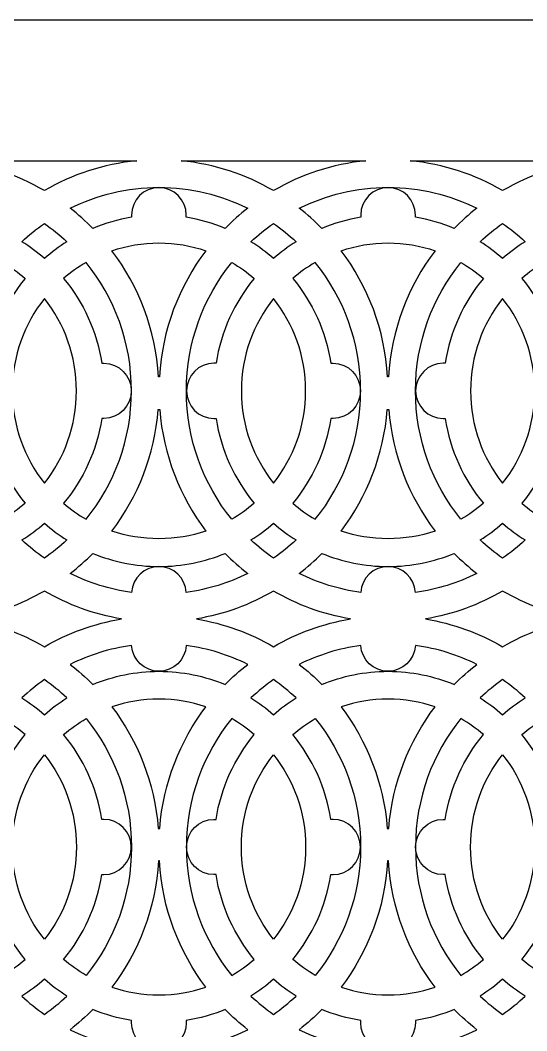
# Model space of a CAD drawing. Header units: millimetres. Extents: x -502 to 498, y -458 to 444.
# Drawn here: x -257 to -40.8, y 12.4 to 443.7 of the extents above; entities that cross this region are included whole.
import ezdxf

# ---------------------------------------------------------------- set-up
doc = ezdxf.new("R2010")
doc.units = ezdxf.units.MM
doc.layers.add('Plan 1', color=7, linetype='Continuous')

msp = doc.modelspace()

# ---------------------------------------------------------------- linework, layer by layer
at = {"layer": 'Plan 1', "color": 17}
for points, knots in [([(-502.22, 443.75), (-502.22, 443.75), (497.78, 443.75), (497.78, 443.75), (497.78, 443.75), (497.78, 443.75), (497.78, -458.47), (497.78, -458.47), (497.78, -458.47), (497.78, -458.47), (-502.22, -458.47), (-502.22, -458.47), (-502.22, -458.47), (-502.22, -458.47), (-502.22, 443.75), (-502.22, 443.75)], [0, 0, 0, 0, 0.2, 0.2, 0.2, 0.2, 0.4, 0.4, 0.4, 0.4, 0.6, 0.6, 0.6, 0.6, 1, 1, 1, 1]), ([(-286.13, 383.75), (-271.86, 382.37), (-258.48, 377.89), (-246.67, 371), (-246.67, 371), (-234.85, 377.89), (-221.48, 382.37), (-207.21, 383.75), (-207.21, 383.75), (-207.21, 383.75), (-286.13, 383.75), (-286.13, 383.75)], [0, 0, 0, 0, 0.25, 0.25, 0.25, 0.25, 0.5, 0.5, 0.5, 0.5, 1, 1, 1, 1]), ([(-188.35, 383.75), (-174.08, 382.37), (-160.7, 377.89), (-148.89, 371), (-148.89, 371), (-137.07, 377.89), (-123.7, 382.37), (-109.43, 383.75), (-109.43, 383.75), (-109.43, 383.75), (-188.35, 383.75), (-188.35, 383.75)], [0, 0, 0, 0, 0.25, 0.25, 0.25, 0.25, 0.5, 0.5, 0.5, 0.5, 1, 1, 1, 1]), ([(-90.57, 383.75), (-76.3, 382.37), (-62.93, 377.89), (-51.11, 371), (-51.11, 371), (-39.3, 377.89), (-25.92, 382.37), (-11.65, 383.75), (-11.65, 383.75), (-11.65, 383.75), (-90.57, 383.75), (-90.57, 383.75)], [0, 0, 0, 0, 0.25, 0.25, 0.25, 0.25, 0.5, 0.5, 0.5, 0.5, 1, 1, 1, 1]), ([(-169.52, 354.9), (-166.51, 357.98), (-163.29, 360.86), (-159.9, 363.51), (-159.9, 363.51), (-171.33, 369.18), (-184.19, 372.36), (-197.78, 372.36), (-197.78, 372.36), (-211.37, 372.36), (-224.22, 369.18), (-235.65, 363.51), (-235.65, 363.51), (-232.26, 360.86), (-229.05, 357.98), (-226.03, 354.91), (-226.03, 354.91), (-220.77, 357.09), (-215.21, 358.69), (-209.43, 359.61), (-209.43, 359.61), (-209.45, 359.91), (-209.46, 360.21), (-209.46, 360.52), (-209.46, 360.52), (-209.46, 367.03), (-204.23, 372.32), (-197.78, 372.32), (-197.78, 372.32), (-191.32, 372.32), (-186.09, 367.03), (-186.09, 360.52), (-186.09, 360.52), (-186.09, 360.21), (-186.1, 359.91), (-186.13, 359.61), (-186.13, 359.61), (-180.34, 358.69), (-174.78, 357.09), (-169.52, 354.9)], [0, 0, 0, 0, 0.090909, 0.090909, 0.090909, 0.090909, 0.181818, 0.181818, 0.181818, 0.181818, 0.272727, 0.272727, 0.272727, 0.272727, 0.363636, 0.363636, 0.363636, 0.363636, 0.454545, 0.454545, 0.454545, 0.454545, 0.545455, 0.545455, 0.545455, 0.545455, 0.636364, 0.636364, 0.636364, 0.636364, 0.727273, 0.727273, 0.727273, 0.727273, 0.818182, 0.818182, 0.818182, 0.818182, 1, 1, 1, 1]), ([(-71.74, 354.9), (-68.73, 357.98), (-65.52, 360.86), (-62.13, 363.51), (-62.13, 363.51), (-73.56, 369.18), (-86.41, 372.36), (-100, 372.36), (-100, 372.36), (-113.59, 372.36), (-126.44, 369.18), (-137.87, 363.51), (-137.87, 363.51), (-134.48, 360.86), (-131.27, 357.98), (-128.26, 354.91), (-128.26, 354.91), (-123, 357.09), (-117.43, 358.69), (-111.65, 359.61), (-111.65, 359.61), (-111.67, 359.91), (-111.68, 360.21), (-111.68, 360.52), (-111.68, 360.52), (-111.68, 367.03), (-106.45, 372.32), (-100, 372.32), (-100, 372.32), (-93.55, 372.32), (-88.31, 367.03), (-88.31, 360.52), (-88.31, 360.52), (-88.31, 360.21), (-88.33, 359.91), (-88.35, 359.61), (-88.35, 359.61), (-82.56, 358.69), (-77, 357.09), (-71.74, 354.9)], [0, 0, 0, 0, 0.090909, 0.090909, 0.090909, 0.090909, 0.181818, 0.181818, 0.181818, 0.181818, 0.272727, 0.272727, 0.272727, 0.272727, 0.363636, 0.363636, 0.363636, 0.363636, 0.454545, 0.454545, 0.454545, 0.454545, 0.545455, 0.545455, 0.545455, 0.545455, 0.636364, 0.636364, 0.636364, 0.636364, 0.727273, 0.727273, 0.727273, 0.727273, 0.818182, 0.818182, 0.818182, 0.818182, 1, 1, 1, 1]), ([(-246.67, 356.99), (-250.05, 354.62), (-253.27, 352.02), (-256.28, 349.2), (-256.28, 349.2), (-252.88, 347.06), (-249.67, 344.65), (-246.67, 342), (-246.67, 342), (-243.67, 344.65), (-240.45, 347.06), (-237.06, 349.2), (-237.06, 349.2), (-240.07, 352.02), (-243.28, 354.62), (-246.67, 356.99)], [0, 0, 0, 0, 0.2, 0.2, 0.2, 0.2, 0.4, 0.4, 0.4, 0.4, 0.6, 0.6, 0.6, 0.6, 1, 1, 1, 1]), ([(-148.89, 356.99), (-152.28, 354.62), (-155.49, 352.02), (-158.5, 349.2), (-158.5, 349.2), (-155.1, 347.06), (-151.89, 344.65), (-148.89, 342), (-148.89, 342), (-145.89, 344.65), (-142.67, 347.06), (-139.28, 349.2), (-139.28, 349.2), (-142.29, 352.02), (-145.5, 354.62), (-148.89, 356.99)], [0, 0, 0, 0, 0.2, 0.2, 0.2, 0.2, 0.4, 0.4, 0.4, 0.4, 0.6, 0.6, 0.6, 0.6, 1, 1, 1, 1]), ([(-51.11, 356.99), (-54.5, 354.62), (-57.71, 352.02), (-60.72, 349.2), (-60.72, 349.2), (-57.32, 347.06), (-54.11, 344.65), (-51.11, 342), (-51.11, 342), (-48.11, 344.65), (-44.9, 347.06), (-41.5, 349.2), (-41.5, 349.2), (-44.51, 352.02), (-47.72, 354.62), (-51.11, 356.99)], [0, 0, 0, 0, 0.2, 0.2, 0.2, 0.2, 0.4, 0.4, 0.4, 0.4, 0.6, 0.6, 0.6, 0.6, 1, 1, 1, 1]), ([(-197.6, 291.51), (-196.4, 311.7), (-189.19, 330.26), (-177.74, 345.38), (-177.74, 345.38), (-184.03, 347.52), (-190.77, 348.68), (-197.78, 348.68), (-197.78, 348.68), (-204.79, 348.68), (-211.53, 347.52), (-217.82, 345.38), (-217.82, 345.38), (-206.37, 330.26), (-199.15, 311.7), (-197.95, 291.51), (-197.95, 291.51), (-197.95, 291.51), (-197.6, 291.51), (-197.6, 291.51)], [0, 0, 0, 0, 0.166667, 0.166667, 0.166667, 0.166667, 0.333333, 0.333333, 0.333333, 0.333333, 0.5, 0.5, 0.5, 0.5, 0.666667, 0.666667, 0.666667, 0.666667, 1, 1, 1, 1]), ([(-99.82, 291.51), (-98.63, 311.7), (-91.41, 330.26), (-79.96, 345.38), (-79.96, 345.38), (-86.25, 347.52), (-92.99, 348.68), (-100, 348.68), (-100, 348.68), (-107.01, 348.68), (-113.75, 347.52), (-120.04, 345.38), (-120.04, 345.38), (-108.59, 330.26), (-101.37, 311.7), (-100.18, 291.51), (-100.18, 291.51), (-100.18, 291.51), (-99.82, 291.51), (-99.82, 291.51)], [0, 0, 0, 0, 0.166667, 0.166667, 0.166667, 0.166667, 0.333333, 0.333333, 0.333333, 0.333333, 0.5, 0.5, 0.5, 0.5, 0.666667, 0.666667, 0.666667, 0.666667, 1, 1, 1, 1]), ([(-264.49, 340.36), (-276.57, 325.42), (-283.82, 306.33), (-283.82, 285.54), (-283.82, 285.54), (-283.82, 264.75), (-276.57, 245.67), (-264.49, 230.72), (-264.49, 230.72), (-261.07, 232.7), (-257.85, 235), (-254.88, 237.57), (-254.88, 237.57), (-263.26, 247.72), (-269.05, 260.14), (-271.18, 273.79), (-271.18, 273.79), (-271.48, 273.76), (-271.78, 273.75), (-272.09, 273.75), (-272.09, 273.75), (-278.54, 273.75), (-283.77, 279.03), (-283.77, 285.54), (-283.77, 285.54), (-283.77, 292.05), (-278.54, 297.33), (-272.09, 297.33), (-272.09, 297.33), (-271.78, 297.33), (-271.48, 297.32), (-271.18, 297.3), (-271.18, 297.3), (-269.05, 310.94), (-263.27, 323.37), (-254.88, 333.52), (-254.88, 333.52), (-257.85, 336.09), (-261.07, 338.39), (-264.49, 340.36)], [0, 0, 0, 0, 0.090909, 0.090909, 0.090909, 0.090909, 0.181818, 0.181818, 0.181818, 0.181818, 0.272727, 0.272727, 0.272727, 0.272727, 0.363636, 0.363636, 0.363636, 0.363636, 0.454545, 0.454545, 0.454545, 0.454545, 0.545455, 0.545455, 0.545455, 0.545455, 0.636364, 0.636364, 0.636364, 0.636364, 0.727273, 0.727273, 0.727273, 0.727273, 0.818182, 0.818182, 0.818182, 0.818182, 1, 1, 1, 1]), ([(-228.84, 230.72), (-232.26, 232.7), (-235.48, 235), (-238.46, 237.57), (-238.46, 237.57), (-230.07, 247.72), (-224.29, 260.14), (-222.16, 273.79), (-222.16, 273.79), (-221.86, 273.76), (-221.55, 273.75), (-221.24, 273.75), (-221.24, 273.75), (-214.79, 273.75), (-209.56, 279.03), (-209.56, 285.54), (-209.56, 285.54), (-209.56, 292.05), (-214.79, 297.33), (-221.24, 297.33), (-221.24, 297.33), (-221.55, 297.33), (-221.86, 297.32), (-222.16, 297.3), (-222.16, 297.3), (-224.29, 310.94), (-230.07, 323.37), (-238.46, 333.52), (-238.46, 333.52), (-235.48, 336.09), (-232.26, 338.39), (-228.84, 340.36), (-228.84, 340.36), (-216.76, 325.42), (-209.51, 306.33), (-209.51, 285.54), (-209.51, 285.54), (-209.51, 264.75), (-216.76, 245.67), (-228.84, 230.72)], [0, 0, 0, 0, 0.090909, 0.090909, 0.090909, 0.090909, 0.181818, 0.181818, 0.181818, 0.181818, 0.272727, 0.272727, 0.272727, 0.272727, 0.363636, 0.363636, 0.363636, 0.363636, 0.454545, 0.454545, 0.454545, 0.454545, 0.545455, 0.545455, 0.545455, 0.545455, 0.636364, 0.636364, 0.636364, 0.636364, 0.727273, 0.727273, 0.727273, 0.727273, 0.818182, 0.818182, 0.818182, 0.818182, 1, 1, 1, 1]), ([(-166.71, 340.36), (-178.8, 325.42), (-186.04, 306.33), (-186.04, 285.54), (-186.04, 285.54), (-186.04, 264.75), (-178.8, 245.67), (-166.71, 230.72), (-166.71, 230.72), (-163.29, 232.7), (-160.08, 235), (-157.1, 237.57), (-157.1, 237.57), (-165.49, 247.72), (-171.27, 260.14), (-173.4, 273.79), (-173.4, 273.79), (-173.7, 273.76), (-174, 273.75), (-174.31, 273.75), (-174.31, 273.75), (-180.76, 273.75), (-186, 279.03), (-186, 285.54), (-186, 285.54), (-186, 292.05), (-180.76, 297.33), (-174.31, 297.33), (-174.31, 297.33), (-174, 297.33), (-173.7, 297.32), (-173.4, 297.3), (-173.4, 297.3), (-171.27, 310.94), (-165.49, 323.37), (-157.1, 333.52), (-157.1, 333.52), (-160.08, 336.09), (-163.29, 338.39), (-166.71, 340.36)], [0, 0, 0, 0, 0.090909, 0.090909, 0.090909, 0.090909, 0.181818, 0.181818, 0.181818, 0.181818, 0.272727, 0.272727, 0.272727, 0.272727, 0.363636, 0.363636, 0.363636, 0.363636, 0.454545, 0.454545, 0.454545, 0.454545, 0.545455, 0.545455, 0.545455, 0.545455, 0.636364, 0.636364, 0.636364, 0.636364, 0.727273, 0.727273, 0.727273, 0.727273, 0.818182, 0.818182, 0.818182, 0.818182, 1, 1, 1, 1]), ([(-131.07, 230.72), (-134.49, 232.7), (-137.7, 235), (-140.68, 237.57), (-140.68, 237.57), (-132.29, 247.72), (-126.51, 260.14), (-124.38, 273.79), (-124.38, 273.79), (-124.08, 273.76), (-123.77, 273.75), (-123.47, 273.75), (-123.47, 273.75), (-117.01, 273.75), (-111.78, 279.03), (-111.78, 285.54), (-111.78, 285.54), (-111.78, 292.05), (-117.01, 297.33), (-123.47, 297.33), (-123.47, 297.33), (-123.77, 297.33), (-124.08, 297.32), (-124.38, 297.3), (-124.38, 297.3), (-126.51, 310.94), (-132.29, 323.37), (-140.68, 333.52), (-140.68, 333.52), (-137.7, 336.09), (-134.48, 338.39), (-131.06, 340.36), (-131.06, 340.36), (-118.98, 325.42), (-111.73, 306.33), (-111.73, 285.54), (-111.73, 285.54), (-111.73, 264.75), (-118.98, 245.67), (-131.07, 230.72)], [0, 0, 0, 0, 0.090909, 0.090909, 0.090909, 0.090909, 0.181818, 0.181818, 0.181818, 0.181818, 0.272727, 0.272727, 0.272727, 0.272727, 0.363636, 0.363636, 0.363636, 0.363636, 0.454545, 0.454545, 0.454545, 0.454545, 0.545455, 0.545455, 0.545455, 0.545455, 0.636364, 0.636364, 0.636364, 0.636364, 0.727273, 0.727273, 0.727273, 0.727273, 0.818182, 0.818182, 0.818182, 0.818182, 1, 1, 1, 1]), ([(-68.94, 340.36), (-81.02, 325.42), (-88.27, 306.33), (-88.27, 285.54), (-88.27, 285.54), (-88.27, 264.75), (-81.02, 245.67), (-68.93, 230.72), (-68.93, 230.72), (-65.51, 232.7), (-62.3, 235), (-59.32, 237.57), (-59.32, 237.57), (-67.71, 247.72), (-73.49, 260.14), (-75.62, 273.79), (-75.62, 273.79), (-75.92, 273.76), (-76.23, 273.75), (-76.53, 273.75), (-76.53, 273.75), (-82.98, 273.75), (-88.22, 279.03), (-88.22, 285.54), (-88.22, 285.54), (-88.22, 292.05), (-82.98, 297.33), (-76.53, 297.33), (-76.53, 297.33), (-76.23, 297.33), (-75.92, 297.32), (-75.62, 297.3), (-75.62, 297.3), (-73.49, 310.94), (-67.71, 323.37), (-59.32, 333.52), (-59.32, 333.52), (-62.3, 336.09), (-65.51, 338.39), (-68.94, 340.36)], [0, 0, 0, 0, 0.090909, 0.090909, 0.090909, 0.090909, 0.181818, 0.181818, 0.181818, 0.181818, 0.272727, 0.272727, 0.272727, 0.272727, 0.363636, 0.363636, 0.363636, 0.363636, 0.454545, 0.454545, 0.454545, 0.454545, 0.545455, 0.545455, 0.545455, 0.545455, 0.636364, 0.636364, 0.636364, 0.636364, 0.727273, 0.727273, 0.727273, 0.727273, 0.818182, 0.818182, 0.818182, 0.818182, 1, 1, 1, 1]), ([(-33.29, 230.72), (-36.71, 232.7), (-39.92, 235), (-42.9, 237.57), (-42.9, 237.57), (-34.51, 247.72), (-28.73, 260.14), (-26.6, 273.79), (-26.6, 273.79), (-26.3, 273.76), (-26, 273.75), (-25.69, 273.75), (-25.69, 273.75), (-19.24, 273.75), (-14, 279.03), (-14, 285.54), (-14, 285.54), (-14, 292.05), (-19.24, 297.33), (-25.69, 297.33), (-25.69, 297.33), (-26, 297.33), (-26.3, 297.32), (-26.6, 297.3), (-26.6, 297.3), (-28.73, 310.94), (-34.51, 323.37), (-42.9, 333.52), (-42.9, 333.52), (-39.92, 336.09), (-36.71, 338.39), (-33.29, 340.36), (-33.29, 340.36), (-21.2, 325.42), (-13.95, 306.33), (-13.95, 285.54), (-13.95, 285.54), (-13.95, 264.75), (-21.2, 245.67), (-33.29, 230.72)], [0, 0, 0, 0, 0.090909, 0.090909, 0.090909, 0.090909, 0.181818, 0.181818, 0.181818, 0.181818, 0.272727, 0.272727, 0.272727, 0.272727, 0.363636, 0.363636, 0.363636, 0.363636, 0.454545, 0.454545, 0.454545, 0.454545, 0.545455, 0.545455, 0.545455, 0.545455, 0.636364, 0.636364, 0.636364, 0.636364, 0.727273, 0.727273, 0.727273, 0.727273, 0.818182, 0.818182, 0.818182, 0.818182, 1, 1, 1, 1]), ([(-246.67, 246.14), (-255.23, 256.94), (-260.35, 270.64), (-260.35, 285.54), (-260.35, 285.54), (-260.35, 300.45), (-255.23, 314.15), (-246.67, 324.95), (-246.67, 324.95), (-238.1, 314.15), (-232.98, 300.45), (-232.98, 285.54), (-232.98, 285.54), (-232.98, 270.64), (-238.1, 256.94), (-246.67, 246.14)], [0, 0, 0, 0, 0.2, 0.2, 0.2, 0.2, 0.4, 0.4, 0.4, 0.4, 0.6, 0.6, 0.6, 0.6, 1, 1, 1, 1]), ([(-148.89, 246.14), (-157.45, 256.94), (-162.58, 270.64), (-162.58, 285.54), (-162.58, 285.54), (-162.58, 300.45), (-157.45, 314.15), (-148.89, 324.95), (-148.89, 324.95), (-140.32, 314.15), (-135.2, 300.45), (-135.2, 285.54), (-135.2, 285.54), (-135.2, 270.64), (-140.32, 256.94), (-148.89, 246.14)], [0, 0, 0, 0, 0.2, 0.2, 0.2, 0.2, 0.4, 0.4, 0.4, 0.4, 0.6, 0.6, 0.6, 0.6, 1, 1, 1, 1]), ([(-51.11, 246.14), (-59.68, 256.94), (-64.8, 270.64), (-64.8, 285.54), (-64.8, 285.54), (-64.8, 300.45), (-59.68, 314.15), (-51.11, 324.95), (-51.11, 324.95), (-42.55, 314.15), (-37.42, 300.45), (-37.42, 285.54), (-37.42, 285.54), (-37.42, 270.64), (-42.55, 256.94), (-51.11, 246.14)], [0, 0, 0, 0, 0.2, 0.2, 0.2, 0.2, 0.4, 0.4, 0.4, 0.4, 0.6, 0.6, 0.6, 0.6, 1, 1, 1, 1]), ([(-177.74, 225.71), (-188.81, 240.33), (-195.93, 258.17), (-197.46, 277.59), (-197.46, 277.59), (-197.46, 277.59), (-198.09, 277.59), (-198.09, 277.59), (-198.09, 277.59), (-199.63, 258.17), (-206.74, 240.33), (-217.82, 225.71), (-217.82, 225.71), (-211.53, 223.56), (-204.79, 222.4), (-197.78, 222.4), (-197.78, 222.4), (-190.77, 222.4), (-184.03, 223.56), (-177.74, 225.71)], [0, 0, 0, 0, 0.166667, 0.166667, 0.166667, 0.166667, 0.333333, 0.333333, 0.333333, 0.333333, 0.5, 0.5, 0.5, 0.5, 0.666667, 0.666667, 0.666667, 0.666667, 1, 1, 1, 1]), ([(-79.96, 225.71), (-91.03, 240.33), (-98.15, 258.17), (-99.68, 277.59), (-99.68, 277.59), (-99.68, 277.59), (-100.31, 277.59), (-100.31, 277.59), (-100.31, 277.59), (-101.85, 258.17), (-108.97, 240.33), (-120.04, 225.71), (-120.04, 225.71), (-113.75, 223.56), (-107.01, 222.4), (-100, 222.4), (-100, 222.4), (-92.99, 222.4), (-86.25, 223.56), (-79.96, 225.71)], [0, 0, 0, 0, 0.166667, 0.166667, 0.166667, 0.166667, 0.333333, 0.333333, 0.333333, 0.333333, 0.5, 0.5, 0.5, 0.5, 0.666667, 0.666667, 0.666667, 0.666667, 1, 1, 1, 1]), ([(-256.27, 221.89), (-253.26, 219.07), (-250.05, 216.47), (-246.67, 214.1), (-246.67, 214.1), (-243.28, 216.47), (-240.07, 219.07), (-237.06, 221.89), (-237.06, 221.89), (-240.46, 224.03), (-243.67, 226.44), (-246.67, 229.08), (-246.67, 229.08), (-249.67, 226.44), (-252.88, 224.03), (-256.27, 221.89)], [0, 0, 0, 0, 0.2, 0.2, 0.2, 0.2, 0.4, 0.4, 0.4, 0.4, 0.6, 0.6, 0.6, 0.6, 1, 1, 1, 1]), ([(-158.5, 221.89), (-155.49, 219.07), (-152.28, 216.47), (-148.89, 214.1), (-148.89, 214.1), (-145.5, 216.47), (-142.29, 219.07), (-139.28, 221.89), (-139.28, 221.89), (-142.68, 224.03), (-145.89, 226.44), (-148.89, 229.08), (-148.89, 229.08), (-151.89, 226.44), (-155.1, 224.03), (-158.5, 221.89)], [0, 0, 0, 0, 0.2, 0.2, 0.2, 0.2, 0.4, 0.4, 0.4, 0.4, 0.6, 0.6, 0.6, 0.6, 1, 1, 1, 1]), ([(-60.72, 221.89), (-57.71, 219.07), (-54.5, 216.47), (-51.11, 214.1), (-51.11, 214.1), (-47.72, 216.47), (-44.51, 219.07), (-41.5, 221.89), (-41.5, 221.89), (-44.9, 224.03), (-48.11, 226.44), (-51.11, 229.08), (-51.11, 229.08), (-54.11, 226.44), (-57.32, 224.03), (-60.72, 221.89)], [0, 0, 0, 0, 0.2, 0.2, 0.2, 0.2, 0.4, 0.4, 0.4, 0.4, 0.6, 0.6, 0.6, 0.6, 1, 1, 1, 1]), ([(-159.91, 207.58), (-163.29, 210.23), (-166.51, 213.11), (-169.52, 216.18), (-169.52, 216.18), (-178.23, 212.56), (-187.77, 210.56), (-197.78, 210.56), (-197.78, 210.56), (-207.78, 210.56), (-217.32, 212.56), (-226.04, 216.18), (-226.04, 216.18), (-229.05, 213.1), (-232.26, 210.23), (-235.65, 207.58), (-235.65, 207.58), (-227.55, 203.56), (-218.73, 200.79), (-209.44, 199.52), (-209.44, 199.52), (-209.03, 205.66), (-203.96, 210.51), (-197.78, 210.51), (-197.78, 210.51), (-191.59, 210.51), (-186.53, 205.66), (-186.12, 199.52), (-186.12, 199.52), (-176.83, 200.79), (-168.01, 203.56), (-159.91, 207.58)], [0, 0, 0, 0, 0.111111, 0.111111, 0.111111, 0.111111, 0.222222, 0.222222, 0.222222, 0.222222, 0.333333, 0.333333, 0.333333, 0.333333, 0.444444, 0.444444, 0.444444, 0.444444, 0.555556, 0.555556, 0.555556, 0.555556, 0.666667, 0.666667, 0.666667, 0.666667, 0.777778, 0.777778, 0.777778, 0.777778, 1, 1, 1, 1]), ([(-62.13, 207.58), (-65.52, 210.23), (-68.73, 213.11), (-71.74, 216.18), (-71.74, 216.18), (-80.45, 212.56), (-89.99, 210.56), (-100, 210.56), (-100, 210.56), (-110, 210.56), (-119.55, 212.56), (-128.26, 216.18), (-128.26, 216.18), (-131.27, 213.1), (-134.48, 210.23), (-137.87, 207.58), (-137.87, 207.58), (-129.77, 203.56), (-120.95, 200.79), (-111.66, 199.52), (-111.66, 199.52), (-111.25, 205.66), (-106.19, 210.51), (-100, 210.51), (-100, 210.51), (-93.81, 210.51), (-88.75, 205.66), (-88.34, 199.52), (-88.34, 199.52), (-79.05, 200.79), (-70.23, 203.56), (-62.13, 207.58)], [0, 0, 0, 0, 0.111111, 0.111111, 0.111111, 0.111111, 0.222222, 0.222222, 0.222222, 0.222222, 0.333333, 0.333333, 0.333333, 0.333333, 0.444444, 0.444444, 0.444444, 0.444444, 0.555556, 0.555556, 0.555556, 0.555556, 0.666667, 0.666667, 0.666667, 0.666667, 0.777778, 0.777778, 0.777778, 0.777778, 1, 1, 1, 1]), ([(-213.74, 188.19), (-225.57, 186.23), (-236.67, 182.13), (-246.67, 176.3), (-246.67, 176.3), (-256.66, 182.13), (-267.77, 186.23), (-279.59, 188.19), (-279.59, 188.19), (-267.77, 190.15), (-256.66, 194.25), (-246.67, 200.09), (-246.67, 200.09), (-236.67, 194.25), (-225.57, 190.15), (-213.74, 188.19)], [0, 0, 0, 0, 0.2, 0.2, 0.2, 0.2, 0.4, 0.4, 0.4, 0.4, 0.6, 0.6, 0.6, 0.6, 1, 1, 1, 1]), ([(-115.97, 188.19), (-127.79, 186.23), (-138.9, 182.13), (-148.89, 176.3), (-148.89, 176.3), (-158.88, 182.13), (-169.99, 186.23), (-181.81, 188.19), (-181.81, 188.19), (-169.99, 190.15), (-158.88, 194.25), (-148.89, 200.09), (-148.89, 200.09), (-138.9, 194.25), (-127.79, 190.15), (-115.97, 188.19)], [0, 0, 0, 0, 0.2, 0.2, 0.2, 0.2, 0.4, 0.4, 0.4, 0.4, 0.6, 0.6, 0.6, 0.6, 1, 1, 1, 1]), ([(-18.19, 188.19), (-30.01, 186.23), (-41.12, 182.13), (-51.11, 176.3), (-51.11, 176.3), (-61.1, 182.13), (-72.21, 186.23), (-84.03, 188.19), (-84.03, 188.19), (-72.21, 190.15), (-61.1, 194.25), (-51.11, 200.09), (-51.11, 200.09), (-41.12, 194.25), (-30.01, 190.15), (-18.19, 188.19)], [0, 0, 0, 0, 0.2, 0.2, 0.2, 0.2, 0.4, 0.4, 0.4, 0.4, 0.6, 0.6, 0.6, 0.6, 1, 1, 1, 1]), ([(-159.91, 168.81), (-163.29, 166.16), (-166.51, 163.28), (-169.52, 160.21), (-169.52, 160.21), (-178.23, 163.83), (-187.77, 165.83), (-197.78, 165.83), (-197.78, 165.83), (-207.78, 165.83), (-217.32, 163.83), (-226.04, 160.21), (-226.04, 160.21), (-229.05, 163.28), (-232.26, 166.16), (-235.65, 168.81), (-235.65, 168.81), (-227.55, 172.83), (-218.73, 175.6), (-209.44, 176.87), (-209.44, 176.87), (-209.03, 170.73), (-203.96, 165.87), (-197.78, 165.87), (-197.78, 165.87), (-191.59, 165.87), (-186.53, 170.73), (-186.12, 176.87), (-186.12, 176.87), (-176.83, 175.6), (-168.01, 172.83), (-159.91, 168.81)], [0, 0, 0, 0, 0.111111, 0.111111, 0.111111, 0.111111, 0.222222, 0.222222, 0.222222, 0.222222, 0.333333, 0.333333, 0.333333, 0.333333, 0.444444, 0.444444, 0.444444, 0.444444, 0.555556, 0.555556, 0.555556, 0.555556, 0.666667, 0.666667, 0.666667, 0.666667, 0.777778, 0.777778, 0.777778, 0.777778, 1, 1, 1, 1]), ([(-62.13, 168.81), (-65.52, 166.16), (-68.73, 163.28), (-71.74, 160.21), (-71.74, 160.21), (-80.45, 163.83), (-89.99, 165.83), (-100, 165.83), (-100, 165.83), (-110, 165.83), (-119.55, 163.83), (-128.26, 160.21), (-128.26, 160.21), (-131.27, 163.28), (-134.48, 166.16), (-137.87, 168.81), (-137.87, 168.81), (-129.77, 172.83), (-120.95, 175.6), (-111.66, 176.87), (-111.66, 176.87), (-111.25, 170.73), (-106.19, 165.87), (-100, 165.87), (-100, 165.87), (-93.81, 165.87), (-88.75, 170.73), (-88.34, 176.87), (-88.34, 176.87), (-79.05, 175.6), (-70.23, 172.83), (-62.13, 168.81)], [0, 0, 0, 0, 0.111111, 0.111111, 0.111111, 0.111111, 0.222222, 0.222222, 0.222222, 0.222222, 0.333333, 0.333333, 0.333333, 0.333333, 0.444444, 0.444444, 0.444444, 0.444444, 0.555556, 0.555556, 0.555556, 0.555556, 0.666667, 0.666667, 0.666667, 0.666667, 0.777778, 0.777778, 0.777778, 0.777778, 1, 1, 1, 1]), ([(-256.27, 154.5), (-253.26, 157.32), (-250.05, 159.92), (-246.67, 162.28), (-246.67, 162.28), (-243.28, 159.92), (-240.07, 157.32), (-237.06, 154.5), (-237.06, 154.5), (-240.46, 152.36), (-243.67, 149.95), (-246.67, 147.3), (-246.67, 147.3), (-249.67, 149.95), (-252.88, 152.36), (-256.27, 154.5)], [0, 0, 0, 0, 0.2, 0.2, 0.2, 0.2, 0.4, 0.4, 0.4, 0.4, 0.6, 0.6, 0.6, 0.6, 1, 1, 1, 1]), ([(-158.5, 154.5), (-155.49, 157.32), (-152.28, 159.92), (-148.89, 162.29), (-148.89, 162.29), (-145.5, 159.92), (-142.29, 157.32), (-139.28, 154.5), (-139.28, 154.5), (-142.68, 152.36), (-145.89, 149.95), (-148.89, 147.3), (-148.89, 147.3), (-151.89, 149.95), (-155.1, 152.36), (-158.5, 154.5)], [0, 0, 0, 0, 0.2, 0.2, 0.2, 0.2, 0.4, 0.4, 0.4, 0.4, 0.6, 0.6, 0.6, 0.6, 1, 1, 1, 1]), ([(-60.72, 154.5), (-57.71, 157.32), (-54.5, 159.92), (-51.11, 162.28), (-51.11, 162.28), (-47.72, 159.92), (-44.51, 157.32), (-41.5, 154.5), (-41.5, 154.5), (-44.9, 152.36), (-48.11, 149.95), (-51.11, 147.3), (-51.11, 147.3), (-54.11, 149.95), (-57.32, 152.36), (-60.72, 154.5)], [0, 0, 0, 0, 0.2, 0.2, 0.2, 0.2, 0.4, 0.4, 0.4, 0.4, 0.6, 0.6, 0.6, 0.6, 1, 1, 1, 1]), ([(-177.74, 150.68), (-188.81, 136.05), (-195.93, 118.22), (-197.46, 98.8), (-197.46, 98.8), (-197.46, 98.8), (-198.09, 98.8), (-198.09, 98.8), (-198.09, 98.8), (-199.63, 118.22), (-206.74, 136.06), (-217.82, 150.68), (-217.82, 150.68), (-211.53, 152.82), (-204.79, 153.99), (-197.78, 153.99), (-197.78, 153.99), (-190.77, 153.99), (-184.03, 152.82), (-177.74, 150.68)], [0, 0, 0, 0, 0.166667, 0.166667, 0.166667, 0.166667, 0.333333, 0.333333, 0.333333, 0.333333, 0.5, 0.5, 0.5, 0.5, 0.666667, 0.666667, 0.666667, 0.666667, 1, 1, 1, 1]), ([(-79.96, 150.68), (-91.03, 136.05), (-98.15, 118.22), (-99.68, 98.8), (-99.68, 98.8), (-99.68, 98.8), (-100.31, 98.8), (-100.31, 98.8), (-100.31, 98.8), (-101.85, 118.22), (-108.97, 136.06), (-120.04, 150.68), (-120.04, 150.68), (-113.75, 152.82), (-107.01, 153.99), (-100, 153.99), (-100, 153.99), (-92.99, 153.99), (-86.25, 152.82), (-79.96, 150.68)], [0, 0, 0, 0, 0.166667, 0.166667, 0.166667, 0.166667, 0.333333, 0.333333, 0.333333, 0.333333, 0.5, 0.5, 0.5, 0.5, 0.666667, 0.666667, 0.666667, 0.666667, 1, 1, 1, 1]), ([(-264.49, 36.02), (-276.57, 50.97), (-283.82, 70.05), (-283.82, 90.84), (-283.82, 90.84), (-283.82, 111.63), (-276.57, 130.72), (-264.49, 145.66), (-264.49, 145.66), (-261.07, 143.69), (-257.85, 141.39), (-254.88, 138.82), (-254.88, 138.82), (-263.26, 128.67), (-269.05, 116.24), (-271.18, 102.6), (-271.18, 102.6), (-271.48, 102.62), (-271.78, 102.64), (-272.09, 102.64), (-272.09, 102.64), (-278.54, 102.64), (-283.77, 97.35), (-283.77, 90.84), (-283.77, 90.84), (-283.77, 84.33), (-278.54, 79.05), (-272.09, 79.05), (-272.09, 79.05), (-271.78, 79.05), (-271.48, 79.07), (-271.18, 79.09), (-271.18, 79.09), (-269.05, 65.44), (-263.27, 53.02), (-254.88, 42.87), (-254.88, 42.87), (-257.85, 40.3), (-261.07, 38), (-264.49, 36.02)], [0, 0, 0, 0, 0.090909, 0.090909, 0.090909, 0.090909, 0.181818, 0.181818, 0.181818, 0.181818, 0.272727, 0.272727, 0.272727, 0.272727, 0.363636, 0.363636, 0.363636, 0.363636, 0.454545, 0.454545, 0.454545, 0.454545, 0.545455, 0.545455, 0.545455, 0.545455, 0.636364, 0.636364, 0.636364, 0.636364, 0.727273, 0.727273, 0.727273, 0.727273, 0.818182, 0.818182, 0.818182, 0.818182, 1, 1, 1, 1]), ([(-228.84, 145.66), (-232.26, 143.69), (-235.48, 141.39), (-238.46, 138.82), (-238.46, 138.82), (-230.07, 128.67), (-224.29, 116.24), (-222.16, 102.6), (-222.16, 102.6), (-221.86, 102.62), (-221.55, 102.64), (-221.24, 102.64), (-221.24, 102.64), (-214.79, 102.64), (-209.56, 97.35), (-209.56, 90.84), (-209.56, 90.84), (-209.56, 84.33), (-214.79, 79.05), (-221.24, 79.05), (-221.24, 79.05), (-221.55, 79.05), (-221.86, 79.07), (-222.16, 79.09), (-222.16, 79.09), (-224.29, 65.44), (-230.07, 53.02), (-238.46, 42.87), (-238.46, 42.87), (-235.48, 40.3), (-232.26, 38), (-228.84, 36.02), (-228.84, 36.02), (-216.76, 50.97), (-209.51, 70.05), (-209.51, 90.84), (-209.51, 90.84), (-209.51, 111.63), (-216.76, 130.72), (-228.84, 145.66)], [0, 0, 0, 0, 0.090909, 0.090909, 0.090909, 0.090909, 0.181818, 0.181818, 0.181818, 0.181818, 0.272727, 0.272727, 0.272727, 0.272727, 0.363636, 0.363636, 0.363636, 0.363636, 0.454545, 0.454545, 0.454545, 0.454545, 0.545455, 0.545455, 0.545455, 0.545455, 0.636364, 0.636364, 0.636364, 0.636364, 0.727273, 0.727273, 0.727273, 0.727273, 0.818182, 0.818182, 0.818182, 0.818182, 1, 1, 1, 1]), ([(-166.71, 36.02), (-178.8, 50.97), (-186.04, 70.05), (-186.04, 90.84), (-186.04, 90.84), (-186.04, 111.63), (-178.8, 130.72), (-166.71, 145.66), (-166.71, 145.66), (-163.29, 143.69), (-160.08, 141.39), (-157.1, 138.82), (-157.1, 138.82), (-165.49, 128.67), (-171.27, 116.24), (-173.4, 102.6), (-173.4, 102.6), (-173.7, 102.62), (-174, 102.64), (-174.31, 102.64), (-174.31, 102.64), (-180.76, 102.64), (-186, 97.35), (-186, 90.84), (-186, 90.84), (-186, 84.33), (-180.76, 79.05), (-174.31, 79.05), (-174.31, 79.05), (-174, 79.05), (-173.7, 79.07), (-173.4, 79.09), (-173.4, 79.09), (-171.27, 65.44), (-165.49, 53.02), (-157.1, 42.87), (-157.1, 42.87), (-160.08, 40.3), (-163.29, 38), (-166.71, 36.02)], [0, 0, 0, 0, 0.090909, 0.090909, 0.090909, 0.090909, 0.181818, 0.181818, 0.181818, 0.181818, 0.272727, 0.272727, 0.272727, 0.272727, 0.363636, 0.363636, 0.363636, 0.363636, 0.454545, 0.454545, 0.454545, 0.454545, 0.545455, 0.545455, 0.545455, 0.545455, 0.636364, 0.636364, 0.636364, 0.636364, 0.727273, 0.727273, 0.727273, 0.727273, 0.818182, 0.818182, 0.818182, 0.818182, 1, 1, 1, 1]), ([(-131.07, 145.66), (-134.49, 143.69), (-137.7, 141.39), (-140.68, 138.82), (-140.68, 138.82), (-132.29, 128.67), (-126.51, 116.24), (-124.38, 102.6), (-124.38, 102.6), (-124.08, 102.62), (-123.77, 102.64), (-123.47, 102.64), (-123.47, 102.64), (-117.01, 102.64), (-111.78, 97.35), (-111.78, 90.84), (-111.78, 90.84), (-111.78, 84.33), (-117.01, 79.05), (-123.47, 79.05), (-123.47, 79.05), (-123.77, 79.05), (-124.08, 79.07), (-124.38, 79.09), (-124.38, 79.09), (-126.51, 65.44), (-132.29, 53.02), (-140.68, 42.87), (-140.68, 42.87), (-137.7, 40.3), (-134.48, 38), (-131.06, 36.02), (-131.06, 36.02), (-118.98, 50.97), (-111.73, 70.05), (-111.73, 90.84), (-111.73, 90.84), (-111.73, 111.63), (-118.98, 130.72), (-131.07, 145.66)], [0, 0, 0, 0, 0.090909, 0.090909, 0.090909, 0.090909, 0.181818, 0.181818, 0.181818, 0.181818, 0.272727, 0.272727, 0.272727, 0.272727, 0.363636, 0.363636, 0.363636, 0.363636, 0.454545, 0.454545, 0.454545, 0.454545, 0.545455, 0.545455, 0.545455, 0.545455, 0.636364, 0.636364, 0.636364, 0.636364, 0.727273, 0.727273, 0.727273, 0.727273, 0.818182, 0.818182, 0.818182, 0.818182, 1, 1, 1, 1]), ([(-68.94, 36.02), (-81.02, 50.97), (-88.27, 70.05), (-88.27, 90.84), (-88.27, 90.84), (-88.27, 111.63), (-81.02, 130.72), (-68.93, 145.66), (-68.93, 145.66), (-65.51, 143.69), (-62.3, 141.39), (-59.32, 138.82), (-59.32, 138.82), (-67.71, 128.67), (-73.49, 116.24), (-75.62, 102.6), (-75.62, 102.6), (-75.92, 102.62), (-76.23, 102.64), (-76.53, 102.64), (-76.53, 102.64), (-82.98, 102.64), (-88.22, 97.35), (-88.22, 90.84), (-88.22, 90.84), (-88.22, 84.33), (-82.98, 79.05), (-76.53, 79.05), (-76.53, 79.05), (-76.23, 79.05), (-75.92, 79.07), (-75.62, 79.09), (-75.62, 79.09), (-73.49, 65.44), (-67.71, 53.02), (-59.32, 42.87), (-59.32, 42.87), (-62.3, 40.3), (-65.51, 38), (-68.94, 36.02)], [0, 0, 0, 0, 0.090909, 0.090909, 0.090909, 0.090909, 0.181818, 0.181818, 0.181818, 0.181818, 0.272727, 0.272727, 0.272727, 0.272727, 0.363636, 0.363636, 0.363636, 0.363636, 0.454545, 0.454545, 0.454545, 0.454545, 0.545455, 0.545455, 0.545455, 0.545455, 0.636364, 0.636364, 0.636364, 0.636364, 0.727273, 0.727273, 0.727273, 0.727273, 0.818182, 0.818182, 0.818182, 0.818182, 1, 1, 1, 1]), ([(-33.29, 145.66), (-36.71, 143.69), (-39.92, 141.39), (-42.9, 138.82), (-42.9, 138.82), (-34.51, 128.67), (-28.73, 116.24), (-26.6, 102.6), (-26.6, 102.6), (-26.3, 102.62), (-26, 102.64), (-25.69, 102.64), (-25.69, 102.64), (-19.24, 102.64), (-14, 97.35), (-14, 90.84), (-14, 90.84), (-14, 84.33), (-19.24, 79.05), (-25.69, 79.05), (-25.69, 79.05), (-26, 79.05), (-26.3, 79.07), (-26.6, 79.09), (-26.6, 79.09), (-28.73, 65.44), (-34.51, 53.02), (-42.9, 42.87), (-42.9, 42.87), (-39.92, 40.3), (-36.71, 38), (-33.29, 36.02), (-33.29, 36.02), (-21.2, 50.97), (-13.95, 70.05), (-13.95, 90.84), (-13.95, 90.84), (-13.95, 111.63), (-21.2, 130.72), (-33.29, 145.66)], [0, 0, 0, 0, 0.090909, 0.090909, 0.090909, 0.090909, 0.181818, 0.181818, 0.181818, 0.181818, 0.272727, 0.272727, 0.272727, 0.272727, 0.363636, 0.363636, 0.363636, 0.363636, 0.454545, 0.454545, 0.454545, 0.454545, 0.545455, 0.545455, 0.545455, 0.545455, 0.636364, 0.636364, 0.636364, 0.636364, 0.727273, 0.727273, 0.727273, 0.727273, 0.818182, 0.818182, 0.818182, 0.818182, 1, 1, 1, 1]), ([(-246.67, 130.25), (-255.23, 119.45), (-260.35, 105.75), (-260.35, 90.84), (-260.35, 90.84), (-260.35, 75.94), (-255.23, 62.24), (-246.67, 51.44), (-246.67, 51.44), (-238.1, 62.24), (-232.98, 75.94), (-232.98, 90.84), (-232.98, 90.84), (-232.98, 105.75), (-238.1, 119.45), (-246.67, 130.25)], [0, 0, 0, 0, 0.2, 0.2, 0.2, 0.2, 0.4, 0.4, 0.4, 0.4, 0.6, 0.6, 0.6, 0.6, 1, 1, 1, 1]), ([(-148.89, 130.25), (-157.45, 119.45), (-162.58, 105.75), (-162.58, 90.84), (-162.58, 90.84), (-162.58, 75.94), (-157.45, 62.24), (-148.89, 51.44), (-148.89, 51.44), (-140.32, 62.24), (-135.2, 75.94), (-135.2, 90.84), (-135.2, 90.84), (-135.2, 105.75), (-140.32, 119.45), (-148.89, 130.25)], [0, 0, 0, 0, 0.2, 0.2, 0.2, 0.2, 0.4, 0.4, 0.4, 0.4, 0.6, 0.6, 0.6, 0.6, 1, 1, 1, 1]), ([(-51.11, 130.25), (-59.68, 119.45), (-64.8, 105.75), (-64.8, 90.84), (-64.8, 90.84), (-64.8, 75.94), (-59.68, 62.24), (-51.11, 51.44), (-51.11, 51.44), (-42.55, 62.24), (-37.42, 75.94), (-37.42, 90.84), (-37.42, 90.84), (-37.42, 105.75), (-42.55, 119.45), (-51.11, 130.25)], [0, 0, 0, 0, 0.2, 0.2, 0.2, 0.2, 0.4, 0.4, 0.4, 0.4, 0.6, 0.6, 0.6, 0.6, 1, 1, 1, 1]), ([(-197.6, 84.87), (-196.4, 64.68), (-189.19, 46.13), (-177.74, 31.01), (-177.74, 31.01), (-184.03, 28.86), (-190.77, 27.7), (-197.78, 27.7), (-197.78, 27.7), (-204.79, 27.7), (-211.53, 28.86), (-217.82, 31.01), (-217.82, 31.01), (-206.37, 46.13), (-199.15, 64.68), (-197.95, 84.87), (-197.95, 84.87), (-197.95, 84.87), (-197.6, 84.87), (-197.6, 84.87)], [0, 0, 0, 0, 0.166667, 0.166667, 0.166667, 0.166667, 0.333333, 0.333333, 0.333333, 0.333333, 0.5, 0.5, 0.5, 0.5, 0.666667, 0.666667, 0.666667, 0.666667, 1, 1, 1, 1]), ([(-99.82, 84.87), (-98.63, 64.68), (-91.41, 46.13), (-79.96, 31.01), (-79.96, 31.01), (-86.25, 28.86), (-92.99, 27.7), (-100, 27.7), (-100, 27.7), (-107.01, 27.7), (-113.75, 28.86), (-120.04, 31.01), (-120.04, 31.01), (-108.59, 46.13), (-101.37, 64.68), (-100.18, 84.87), (-100.18, 84.87), (-100.18, 84.87), (-99.82, 84.87), (-99.82, 84.87)], [0, 0, 0, 0, 0.166667, 0.166667, 0.166667, 0.166667, 0.333333, 0.333333, 0.333333, 0.333333, 0.5, 0.5, 0.5, 0.5, 0.666667, 0.666667, 0.666667, 0.666667, 1, 1, 1, 1]), ([(-246.67, 19.4), (-250.05, 21.77), (-253.27, 24.37), (-256.28, 27.19), (-256.28, 27.19), (-252.88, 29.33), (-249.67, 31.74), (-246.67, 34.39), (-246.67, 34.39), (-243.67, 31.74), (-240.45, 29.33), (-237.06, 27.19), (-237.06, 27.19), (-240.07, 24.37), (-243.28, 21.77), (-246.67, 19.4)], [0, 0, 0, 0, 0.2, 0.2, 0.2, 0.2, 0.4, 0.4, 0.4, 0.4, 0.6, 0.6, 0.6, 0.6, 1, 1, 1, 1]), ([(-148.89, 19.4), (-152.28, 21.77), (-155.49, 24.37), (-158.5, 27.19), (-158.5, 27.19), (-155.1, 29.33), (-151.89, 31.74), (-148.89, 34.39), (-148.89, 34.39), (-145.89, 31.74), (-142.67, 29.33), (-139.28, 27.19), (-139.28, 27.19), (-142.29, 24.37), (-145.5, 21.77), (-148.89, 19.4)], [0, 0, 0, 0, 0.2, 0.2, 0.2, 0.2, 0.4, 0.4, 0.4, 0.4, 0.6, 0.6, 0.6, 0.6, 1, 1, 1, 1]), ([(-51.11, 19.4), (-54.5, 21.77), (-57.71, 24.37), (-60.72, 27.19), (-60.72, 27.19), (-57.32, 29.33), (-54.11, 31.74), (-51.11, 34.39), (-51.11, 34.39), (-48.11, 31.74), (-44.9, 29.33), (-41.5, 27.19), (-41.5, 27.19), (-44.51, 24.37), (-47.72, 21.77), (-51.11, 19.4)], [0, 0, 0, 0, 0.2, 0.2, 0.2, 0.2, 0.4, 0.4, 0.4, 0.4, 0.6, 0.6, 0.6, 0.6, 1, 1, 1, 1]), ([(-169.52, 21.48), (-166.51, 18.41), (-163.29, 15.53), (-159.9, 12.87), (-159.9, 12.87), (-171.33, 7.21), (-184.19, 4.02), (-197.78, 4.02), (-197.78, 4.02), (-211.37, 4.02), (-224.22, 7.21), (-235.65, 12.87), (-235.65, 12.87), (-232.26, 15.53), (-229.05, 18.41), (-226.03, 21.48), (-226.03, 21.48), (-220.77, 19.3), (-215.21, 17.7), (-209.43, 16.78), (-209.43, 16.78), (-209.45, 16.48), (-209.46, 16.17), (-209.46, 15.86), (-209.46, 15.86), (-209.46, 9.35), (-204.23, 4.07), (-197.78, 4.07), (-197.78, 4.07), (-191.32, 4.07), (-186.09, 9.35), (-186.09, 15.86), (-186.09, 15.86), (-186.09, 16.17), (-186.1, 16.48), (-186.13, 16.78), (-186.13, 16.78), (-180.34, 17.7), (-174.78, 19.3), (-169.52, 21.48)], [0, 0, 0, 0, 0.090909, 0.090909, 0.090909, 0.090909, 0.181818, 0.181818, 0.181818, 0.181818, 0.272727, 0.272727, 0.272727, 0.272727, 0.363636, 0.363636, 0.363636, 0.363636, 0.454545, 0.454545, 0.454545, 0.454545, 0.545455, 0.545455, 0.545455, 0.545455, 0.636364, 0.636364, 0.636364, 0.636364, 0.727273, 0.727273, 0.727273, 0.727273, 0.818182, 0.818182, 0.818182, 0.818182, 1, 1, 1, 1]), ([(-71.74, 21.48), (-68.73, 18.41), (-65.52, 15.53), (-62.13, 12.87), (-62.13, 12.87), (-73.56, 7.21), (-86.41, 4.02), (-100, 4.02), (-100, 4.02), (-113.59, 4.02), (-126.44, 7.21), (-137.87, 12.87), (-137.87, 12.87), (-134.48, 15.53), (-131.27, 18.41), (-128.26, 21.48), (-128.26, 21.48), (-123, 19.3), (-117.43, 17.7), (-111.65, 16.78), (-111.65, 16.78), (-111.67, 16.48), (-111.68, 16.17), (-111.68, 15.86), (-111.68, 15.86), (-111.68, 9.35), (-106.45, 4.07), (-100, 4.07), (-100, 4.07), (-93.55, 4.07), (-88.31, 9.35), (-88.31, 15.86), (-88.31, 15.86), (-88.31, 16.17), (-88.33, 16.48), (-88.35, 16.78), (-88.35, 16.78), (-82.56, 17.7), (-77, 19.3), (-71.74, 21.48)], [0, 0, 0, 0, 0.090909, 0.090909, 0.090909, 0.090909, 0.181818, 0.181818, 0.181818, 0.181818, 0.272727, 0.272727, 0.272727, 0.272727, 0.363636, 0.363636, 0.363636, 0.363636, 0.454545, 0.454545, 0.454545, 0.454545, 0.545455, 0.545455, 0.545455, 0.545455, 0.636364, 0.636364, 0.636364, 0.636364, 0.727273, 0.727273, 0.727273, 0.727273, 0.818182, 0.818182, 0.818182, 0.818182, 1, 1, 1, 1])]:
    msp.add_open_spline(points, degree=3, knots=knots, dxfattribs=at)

doc.saveas('drawing.dxf')
